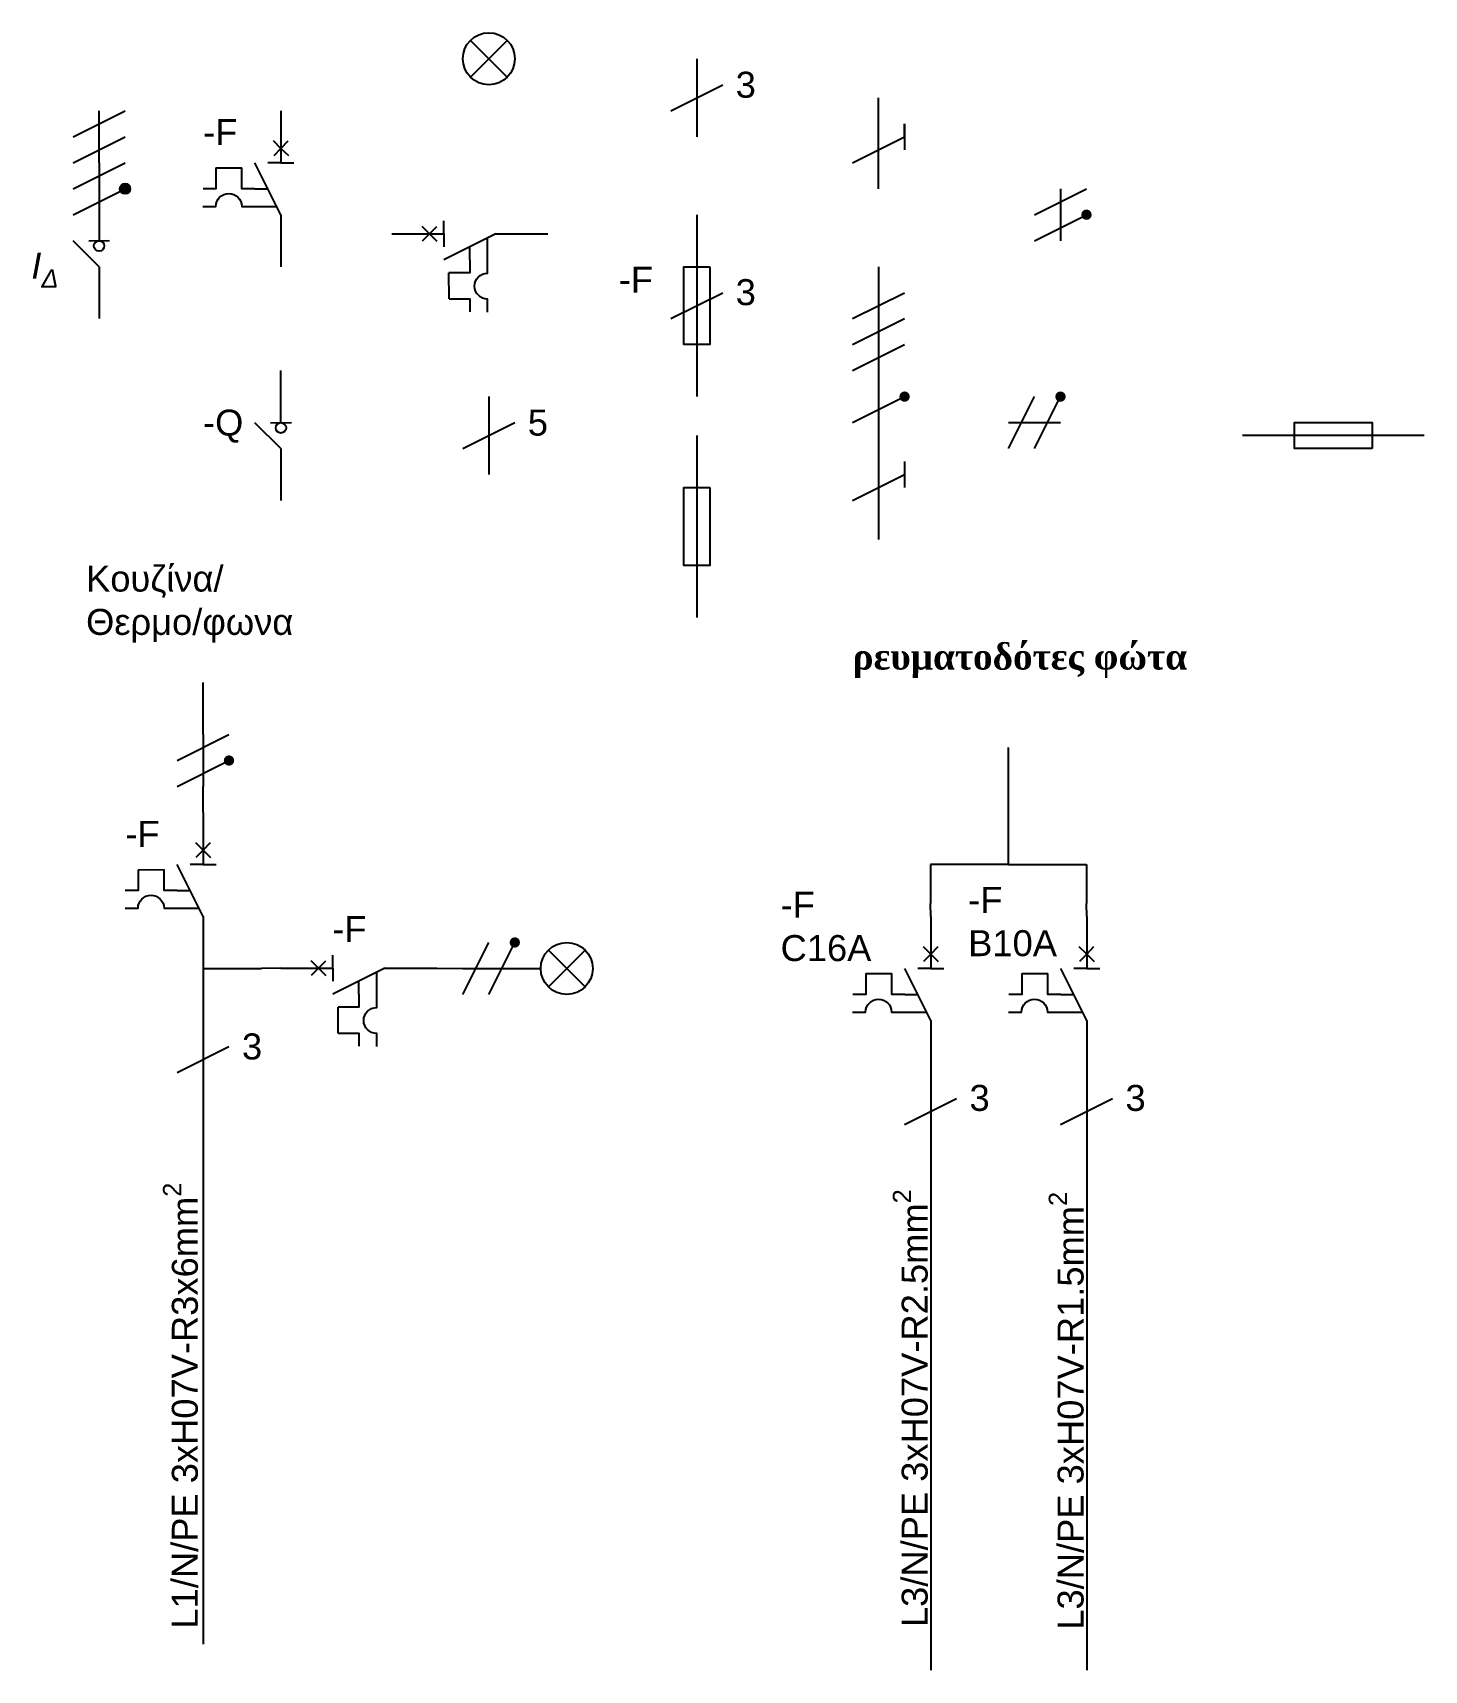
# Model space of a CAD drawing. Header units: millimetres. Extents: x 6910 to 32410155, y 8172 to 136940518.
# Drawn here: x 32410021.1 to 32410155, y 136940360 to 136940517.5 of the extents above.
import ezdxf

# ---------------------------------------------------------------- set-up
doc = ezdxf.new("R2010")
doc.units = ezdxf.units.MM
doc.styles.add('BlockTitle', font='timesbd.ttf', dxfattribs={"height": 2.5})
doc.styles.get("Standard").update_dxf_attribs({"font": 'arial.ttf'})

msp = doc.modelspace()

# ---------------------------------------------------------------- hatches: boundary and pattern name
h = msp.add_hatch(color=256)
h.dxf.hatch_style = 1
h.paths.add_polyline_path([(32410030.5, 136940502.5, 1), (32410029.5, 136940502.5, 1)])
h = msp.add_hatch(color=256)
h.dxf.hatch_style = 1
h.paths.add_polyline_path([(32410123, 136940500, 1), (32410122, 136940500, 1)])
h = msp.add_hatch(color=256)
h.dxf.hatch_style = 1
h.paths.add_polyline_path([(32410105.5, 136940482.5, 1), (32410104.5, 136940482.5, 1)])
h = msp.add_hatch(color=256)
h.dxf.hatch_style = 1
h.paths.add_polyline_path([(32410120, 136940483, 1), (32410120, 136940482, 1)])
h = msp.add_hatch(color=256)
h.dxf.hatch_style = 1
h.paths.add_polyline_path([(32410040.5, 136940447.5, 1), (32410039.5, 136940447.5, 1)])
h = msp.add_hatch(color=256)
h.dxf.hatch_style = 1
h.paths.add_polyline_path([(32410067.5, 136940430.5, 1), (32410067.5, 136940429.5, 1)])

# ---------------------------------------------------------------- linework, layer by layer
for p, q in [((32410066.77, 136940513.23), (32410063.23, 136940516.77)), ((32410066.77, 136940516.77), (32410063.23, 136940513.23)), ((32410085, 136940515), (32410085, 136940507.5)), ((32410082.5, 136940510), (32410087.5, 136940512.5)), ((32410102.5, 136940502.5), (32410102.5, 136940511.25)), ((32410025, 136940507.5), (32410030, 136940510)), ((32410027.5, 136940505), (32410027.5, 136940510)), ((32410045, 136940510), (32410045, 136940505)), ((32410105, 136940507.5), (32410105, 136940508.75)), ((32410105, 136940508.75), (32410105, 136940506.25)), ((32410025, 136940505), (32410030, 136940507.5)), ((32410045, 136940506.38), (32410044.29, 136940507.09)), ((32410045, 136940506.38), (32410044.3, 136940505.67)), ((32410045, 136940506.38), (32410045.7, 136940507.1)), ((32410045, 136940506.38), (32410045.71, 136940505.68)), ((32410100, 136940505), (32410105, 136940507.5)), ((32410025, 136940502.5), (32410030, 136940505)), ((32410027.5, 136940505), (32410027.5, 136940500)), ((32410038.75, 136940504.5), (32410041.25, 136940504.51)), ((32410045, 136940500), (32410042.5, 136940505)), ((32410045, 136940505), (32410043.75, 136940505)), ((32410045, 136940505), (32410046.25, 136940505)), ((32410025, 136940500), (32410030, 136940502.5)), ((32410042.5, 136940502.5), (32410043.75, 136940502.5)), ((32410117.5, 136940500), (32410122.5, 136940502.5)), ((32410120, 136940502.5), (32410120, 136940497.5)), ((32410027.5, 136940500), (32410027.5, 136940497.5)), ((32410042.48, 136940500.79), (32410044.61, 136940500.79)), ((32410045, 136940500), (32410045, 136940495)), ((32410085, 136940500), (32410085, 136940482.5)), ((32410117.5, 136940497.5), (32410122.5, 136940500)), ((32410055.67, 136940498.15), (32410060.67, 136940498.15)), ((32410059.28, 136940498.15), (32410058.57, 136940498.85)), ((32410059.28, 136940498.15), (32410058.58, 136940497.44)), ((32410059.28, 136940498.15), (32410059.99, 136940498.86)), ((32410059.28, 136940498.15), (32410060, 136940497.45)), ((32410060.67, 136940498.15), (32410060.67, 136940499.4)), ((32410065.67, 136940498.15), (32410060.67, 136940495.65)), ((32410060.67, 136940498.15), (32410060.67, 136940496.9)), ((32410065.67, 136940498.15), (32410070.67, 136940498.15)), ((32410027.5, 136940495), (32410025, 136940497.48)), ((32410026.5, 136940497.49), (32410028.5, 136940497.51)), ((32410063.17, 136940495.65), (32410063.17, 136940496.9)), ((32410064.88, 136940495.63), (32410064.88, 136940497.76)), ((32410027.5, 136940495), (32410027.5, 136940490)), ((32410102.5, 136940495), (32410102.5, 136940475)), ((32410061.17, 136940491.9), (32410061.16, 136940494.4)), ((32410082.5, 136940490), (32410087.5, 136940492.5)), ((32410100, 136940490), (32410105, 136940492.5)), ((32410100, 136940487.5), (32410105, 136940490)), ((32410100, 136940485), (32410105, 136940487.5)), ((32410045, 136940480), (32410045, 136940485)), ((32410065, 136940482.5), (32410065, 136940475)), ((32410100, 136940480), (32410105, 136940482.5)), ((32410115, 136940477.5), (32410117.5, 136940482.5)), ((32410117.5, 136940477.5), (32410120, 136940482.5)), ((32410045, 136940477.5), (32410042.5, 136940479.98)), ((32410044, 136940479.99), (32410046, 136940480.01)), ((32410062.5, 136940477.5), (32410067.5, 136940480)), ((32410115, 136940480), (32410120, 136940480)), ((32410085, 136940478.75), (32410085, 136940461.25)), ((32410155, 136940478.75), (32410137.5, 136940478.75)), ((32410045, 136940477.5), (32410045, 136940472.5)), ((32410105, 136940476.25), (32410105, 136940473.75)), ((32410100, 136940472.5), (32410105, 136940475)), ((32410102.5, 136940475), (32410102.5, 136940468.75)), ((32410037.5, 136940450), (32410037.5, 136940455)), ((32410035, 136940447.5), (32410040, 136940450)), ((32410037.5, 136940450), (32410037.5, 136940445)), ((32410115, 136940437.5), (32410115, 136940448.75)), ((32410035, 136940445), (32410040, 136940447.5)), ((32410037.52, 136940442.5), (32410037.5, 136940445)), ((32410037.52, 136940442.5), (32410037.52, 136940437.5)), ((32410037.52, 136940438.88), (32410036.81, 136940439.59)), ((32410037.52, 136940438.88), (32410036.82, 136940438.17)), ((32410037.52, 136940438.88), (32410038.22, 136940439.6)), ((32410037.52, 136940438.88), (32410038.23, 136940438.18)), ((32410031.27, 136940437), (32410033.77, 136940437.01)), ((32410037.52, 136940432.5), (32410035.02, 136940437.5)), ((32410037.52, 136940437.5), (32410036.27, 136940437.5)), ((32410037.52, 136940437.5), (32410038.77, 136940437.5)), ((32410115, 136940437.5), (32410107.5, 136940437.5)), ((32410107.5, 136940437.5), (32410107.5, 136940433.75)), ((32410115, 136940437.5), (32410122.5, 136940437.5)), ((32410122.5, 136940437.5), (32410122.5, 136940433.75)), ((32410035.02, 136940435), (32410036.27, 136940435)), ((32410107.52, 136940432.5), (32410107.5, 136940433.75)), ((32410122.52, 136940432.5), (32410122.5, 136940433.75)), ((32410035, 136940433.29), (32410037.12, 136940433.29)), ((32410037.52, 136940432.5), (32410037.52, 136940427.5)), ((32410107.52, 136940432.5), (32410107.52, 136940427.5)), ((32410122.52, 136940432.5), (32410122.52, 136940427.5)), ((32410062.5, 136940425), (32410065, 136940430)), ((32410065, 136940425), (32410067.5, 136940430)), ((32410074.27, 136940425.73), (32410070.73, 136940429.27)), ((32410074.27, 136940429.27), (32410070.73, 136940425.73)), ((32410107.52, 136940428.88), (32410106.81, 136940429.59)), ((32410107.52, 136940428.88), (32410106.82, 136940428.17)), ((32410107.52, 136940428.88), (32410108.22, 136940429.6)), ((32410107.52, 136940428.88), (32410108.23, 136940428.18)), ((32410122.52, 136940428.88), (32410121.81, 136940429.59)), ((32410122.52, 136940428.88), (32410121.82, 136940428.17)), ((32410122.52, 136940428.88), (32410123.22, 136940429.6)), ((32410122.52, 136940428.88), (32410123.23, 136940428.18)), ((32410037.52, 136940427.5), (32410037.5, 136940422.5)), ((32410037.52, 136940427.5), (32410043.13, 136940427.5)), ((32410045, 136940427.52), (32410043.13, 136940427.5)), ((32410045, 136940427.52), (32410050, 136940427.52)), ((32410048.62, 136940427.52), (32410047.9, 136940428.22)), ((32410048.62, 136940427.52), (32410047.91, 136940426.81)), ((32410048.62, 136940427.52), (32410049.32, 136940428.23)), ((32410048.62, 136940427.52), (32410049.33, 136940426.82)), ((32410050, 136940427.52), (32410050, 136940428.77)), ((32410055, 136940427.52), (32410050, 136940425.02)), ((32410050, 136940427.52), (32410050, 136940426.27)), ((32410055, 136940427.52), (32410060, 136940427.52)), ((32410060, 136940427.52), (32410062.5, 136940427.5)), ((32410062.5, 136940427.5), (32410067.5, 136940427.5)), ((32410067.5, 136940427.5), (32410070, 136940427.5)), ((32410107.52, 136940422.5), (32410105.02, 136940427.5)), ((32410107.52, 136940427.5), (32410106.27, 136940427.5)), ((32410107.52, 136940427.5), (32410108.77, 136940427.5)), ((32410122.52, 136940422.5), (32410120.02, 136940427.5)), ((32410122.52, 136940427.5), (32410121.27, 136940427.5)), ((32410122.52, 136940427.5), (32410123.77, 136940427.5)), ((32410052.5, 136940425.02), (32410052.5, 136940426.27)), ((32410054.21, 136940425), (32410054.21, 136940427.12)), ((32410101.27, 136940427), (32410103.77, 136940427.01)), ((32410116.27, 136940427), (32410118.77, 136940427.01)), ((32410105.02, 136940425), (32410106.27, 136940425)), ((32410120.02, 136940425), (32410121.27, 136940425)), ((32410037.5, 136940422.5), (32410037.5, 136940415)), ((32410050.5, 136940421.27), (32410050.49, 136940423.77)), ((32410105, 136940423.29), (32410107.12, 136940423.29)), ((32410107.52, 136940422.5), (32410107.52, 136940417.5)), ((32410120, 136940423.29), (32410122.12, 136940423.29)), ((32410122.52, 136940422.5), (32410122.52, 136940417.5)), ((32410035, 136940417.5), (32410040, 136940420)), ((32410107.52, 136940417.5), (32410107.52, 136940401.25)), ((32410122.52, 136940417.5), (32410122.52, 136940401.25)), ((32410037.5, 136940415), (32410037.5, 136940388.75)), ((32410105, 136940412.5), (32410110, 136940415)), ((32410120, 136940412.5), (32410125, 136940415)), ((32410107.52, 136940401.25), (32410107.52, 136940362.5)), ((32410122.52, 136940401.25), (32410122.52, 136940363.75)), ((32410037.5, 136940388.75), (32410037.5, 136940362.5)), ((32410122.52, 136940363.75), (32410122.52, 136940360)), ((32410107.52, 136940362.5), (32410107.52, 136940360))]:
    msp.add_line(p, q)
for points in [[(32410038.75, 136940504.5), (32410038.75, 136940502.5), (32410037.5, 136940502.5)], [(32410042.5, 136940502.5), (32410041.25, 136940502.5), (32410041.25, 136940504.51)], [(32410063.17, 136940495.65), (32410063.17, 136940494.4), (32410061.16, 136940494.4)], [(32410061.17, 136940491.9), (32410063.17, 136940491.9), (32410063.17, 136940490.65)], [(32410031.27, 136940437), (32410031.27, 136940435), (32410030.02, 136940435)], [(32410035.02, 136940435), (32410033.77, 136940435), (32410033.77, 136940437.01)], [(32410101.27, 136940427), (32410101.27, 136940425), (32410100.02, 136940425)], [(32410105.02, 136940425), (32410103.77, 136940425), (32410103.77, 136940427.01)], [(32410116.27, 136940427), (32410116.27, 136940425), (32410115.02, 136940425)], [(32410120.02, 136940425), (32410118.77, 136940425), (32410118.77, 136940427.01)], [(32410052.5, 136940425.02), (32410052.5, 136940423.77), (32410050.49, 136940423.77)], [(32410050.5, 136940421.27), (32410052.5, 136940421.27), (32410052.5, 136940420.02)]]:
    msp.add_lwpolyline(points)
for points in [[(32410037.48, 136940500.79), (32410038.73, 136940500.79, -1), (32410041.23, 136940500.79), (32410042.48, 136940500.79)], [(32410064.88, 136940490.63), (32410064.88, 136940491.88, -1), (32410064.88, 136940494.38), (32410064.88, 136940495.63)], [(32410030, 136940433.29), (32410031.25, 136940433.29, -1), (32410033.75, 136940433.29), (32410035, 136940433.29)], [(32410054.21, 136940420), (32410054.21, 136940421.25, -1), (32410054.21, 136940423.75), (32410054.21, 136940425)], [(32410100, 136940423.29), (32410101.25, 136940423.29, -1), (32410103.75, 136940423.29), (32410105, 136940423.29)], [(32410115, 136940423.29), (32410116.25, 136940423.29, -1), (32410118.75, 136940423.29), (32410120, 136940423.29)]]:
    msp.add_lwpolyline(points, format="xyb")
for points in [[(32410086.25, 136940495), (32410086.25, 136940487.5), (32410083.75, 136940487.5), (32410083.75, 136940495)], [(32410150, 136940477.5), (32410142.5, 136940477.5), (32410142.5, 136940480), (32410150, 136940480)], [(32410086.25, 136940473.75), (32410086.25, 136940466.25), (32410083.75, 136940466.25), (32410083.75, 136940473.75)]]:
    msp.add_lwpolyline(points, close=True)
for centre, radius in [((32410065, 136940515), 2.5), ((32410030, 136940502.5), 0.5), ((32410027.5, 136940497), 0.5), ((32410045, 136940479.5), 0.5), ((32410072.5, 136940427.5), 2.5)]:
    msp.add_circle(centre, radius)
msp.add_point((32410030, 136940502.5))
msp.add_point((32410030, 136940502.5))

# ---------------------------------------------------------------- texts
at = {"char_height": 2.5, "attachment_point": 1}
for s, width, insert in [('3', 3.75, (32410088.75, 136940513.75)), ('-F', 6.25, (32410037.51, 136940509.19)), ('\\A1;{\\fArial|b0|i1|c161|p34;Ι\\H0.7x;\\S^ Δ;}', 5, (32410020.98, 136940496.34)), ('-F', 6.25, (32410077.5, 136940495)), ('3', 3.75, (32410088.75, 136940493.8)), ('-Q', 5, (32410037.5, 136940481.25)), ('5', 3.75, (32410068.75, 136940481.25)), ('{\\fArial|b0|i0|c161|p34;Κουζίνα/ Θερμο/φωνα}', 28.75, (32410026.25, 136940466.25)), ('-F', 6.25, (32410030.03, 136940441.69)), ('-F\\PB10A', 8.4799, (32410111.12, 136940435.35)), ('-F\\PC16A', 8.4799, (32410093.07, 136940434.88)), ('-F', 6.25, (32410049.94, 136940432.55)), ('3', 3.75, (32410041.25, 136940421.25)), ('3', 3.75, (32410111.25, 136940416.3)), ('3', 3.75, (32410126.25, 136940416.3))]:
    msp.add_mtext_dynamic_manual_height_columns(s, width=width, gutter_width=12.5, heights=[0], dxfattribs=dict(at, insert=insert))
at = {"insert": (32410100, 136940458.75), "char_height": 2.5, "width": 47.5, "attachment_point": 1, "style": 'BlockTitle'}
msp.add_mtext('{\\fTimes New Roman|b1|i0|c161|p18;ρευματοδότες φώτα}', dxfattribs=at)
at = {"char_height": 2.5, "attachment_point": 1, "rotation": 90}
for s, insert in [('\\A1;L1/N/PE 3xH07V-R3x6mm{\\H0.7x;\\S2^ ;}', (32410033.65, 136940364.01)), ('\\A1;L3/N/PE 3xH07V-R2.5mm{\\H0.7x;\\S2^ ;}', (32410103.87, 136940364.15)), ('\\A1;L3/N/PE 3xH07V-R1.5mm{\\H0.7x;\\S2^ ;}', (32410118.87, 136940363.9))]:
    msp.add_mtext_dynamic_manual_height_columns(s, width=67.5, gutter_width=12.5, heights=[0], dxfattribs=dict(at, insert=insert))

doc.saveas('drawing.dxf')
